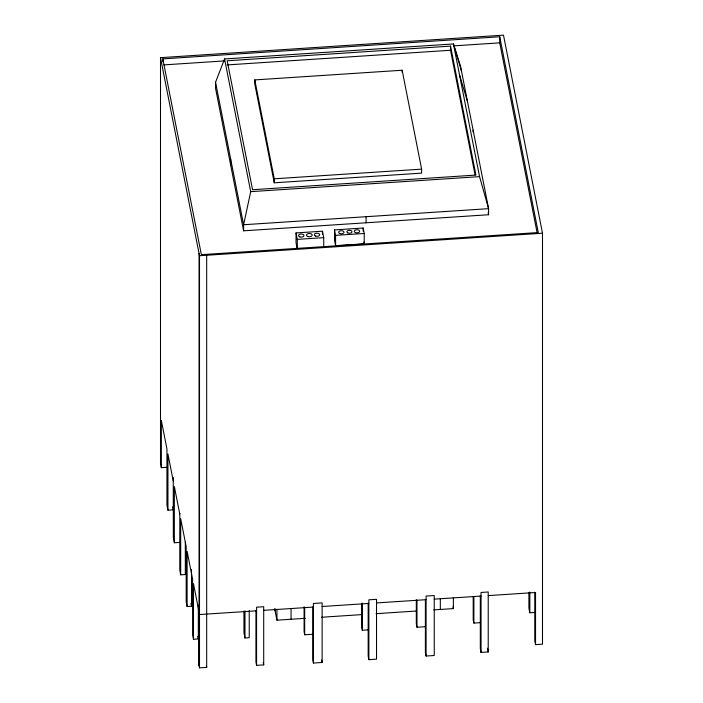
<?xml version="1.0" encoding="UTF-8"?>
<svg xmlns="http://www.w3.org/2000/svg" width="703" height="703" viewBox="0 0 703 703"><rect width="100%" height="100%" fill="white"/><g stroke="black" fill="none" stroke-linecap="round" stroke-linejoin="round"><path stroke-width="1.05" d="M224.485 61.126L224.573 58.955L453.426 43.938L460.527 66.179L488.585 208.668L488.585 214.74L243.607 230.821L215.549 88.332L215.549 82.26L224.573 58.955L250.707 191.655L243.607 224.74L243.607 230.821M166.514 467.328L161.339 467.671L160.504 463.444L160.504 57.664L503.497 35.15L542.496 233.22L542.496 644.176L535.537 644.633L534.763 640.732L534.763 592.216M162.815 58.885L499.728 36.767L538.278 232.552L201.366 254.671L162.815 58.885L162.815 61.917M163.913 64.887L224.072 60.941M453.786 45.862L499.728 42.848L537.224 233.255M450.526 46.117L227.183 60.783L252.57 189.731L475.922 175.073L450.526 46.117L450.526 50.256L475.07 174.906M227.183 64.913L450.526 50.256M254.776 79.914L402.151 70.238L421.624 169.133L421.624 173.14L274.249 182.806L254.776 83.921L254.776 79.914L274.249 178.799L274.249 182.806M274.249 178.799L421.624 169.133M250.707 191.655L479.56 176.638L488.585 208.668L243.607 224.74L215.549 82.26M334.523 229.907L363.152 228.027L364.224 233.484L364.224 243.818L335.595 245.699L334.523 240.25L334.523 229.907L335.595 235.356L335.595 245.699M297.097 248.256L296.042 242.886L296.042 232.93L322.466 231.199L323.731 237.64L323.731 247.597M335.595 235.356L364.224 233.484M296.042 232.93L297.307 239.38L323.731 237.64M160.504 57.664L199.503 255.734L542.496 233.22M161.339 467.671L161.339 420.447L166.936 448.901L166.936 505.123L167.938 510.176L173.263 509.824L172.666 506.793M173.263 477.381L173.325 537.54L174.353 542.76L179.801 542.4M179.801 513.208L179.775 570.195L180.689 574.826L185.32 574.518L185.32 542.154M180.689 574.826L180.689 518.726L186.181 546.6L186.181 601.794L187.112 606.531L191.515 606.25L191.515 569.448M199.503 614.554L256.586 610.81M263.704 610.345L313.415 607.076M322.123 606.504L368.864 603.438M376.527 602.937L426.088 599.685M434.243 599.149L481.054 596.074M488.225 595.608L535.537 592.497L535.537 644.633M274.706 608.807L276.947 620.178L305.225 618.324M321.561 617.252L361.878 614.607M376.043 613.675L416.352 611.03M433.786 609.888L453.373 608.605L453.373 597.655M528.902 592.77L528.902 608.095L529.825 612.779L535.211 612.427M187.112 606.531L187.112 551.345L192.631 579.377L192.631 634.958L193.483 639.291L198.325 638.965L198.325 605.186M243.95 611.083L243.95 632.7L244.987 637.972L249.231 637.691L249.231 610.67M361.729 603.359L361.729 627.243L362.317 630.24L368.767 629.818M473.207 596.882L473.207 619.73L473.875 623.095L480.237 622.673M416.308 599.861L416.308 623.798L416.984 627.252L425.587 626.689M304.091 606.707L304.091 631.786L304.68 634.783L313.353 634.22M193.483 639.291L193.483 583.71L198.773 610.573L198.773 664.124L199.503 667.85L206.682 667.375L206.682 255.259M256.586 665.354L263.704 664.889L263.704 606.724L256.586 607.19L256.586 665.354L255.936 662.077L255.936 610.81M313.415 663.043L322.123 662.472L322.123 602.884L313.415 603.464L313.415 663.043L312.756 659.695L312.756 607.023M368.864 659.669L376.527 659.159L376.527 599.316L368.864 599.817L368.864 659.669L368.17 656.136L368.17 603.156M426.088 656.04L434.243 655.504L434.243 595.529L426.088 596.065L426.088 656.04L425.385 652.472L425.385 599.369M481.054 652.428L488.225 651.962L488.225 591.988L481.054 592.453L481.054 652.428L480.316 648.684L480.316 595.582M461.493 71.073L453.426 43.938L479.56 176.638M459.454 74.562L467.521 101.698M488.163 212.587L488.585 214.74M487.487 648.21L488.225 651.962M452.987 606.671L453.373 608.605M363.864 242.008L364.224 243.818M321.623 659.959L322.123 662.472M263.221 662.428L263.704 664.889M173.325 481.309L167.938 453.945L167.938 510.176M179.775 514.095L174.353 486.538L174.353 542.76M206.313 665.521L206.682 667.375M197.815 636.373L198.325 638.965M190.952 603.402L191.515 606.25M529.825 591.988L529.825 612.779M499.728 36.767L499.728 42.848M473.875 596.979L473.875 623.095M473.11 130.099L473.11 132.129M460.527 66.179L460.527 68.2M440.324 598.745L440.324 609.457M416.984 600.054L416.984 627.252M402.151 70.238L402.151 72.242M366.096 216.709L366.096 222.781M363.152 228.027L363.152 231.129M362.317 603.095L362.317 630.24M322.466 231.199L322.466 234.178M304.68 607.524L304.68 634.783M297.307 239.38L297.307 248.335M291.06 608.543L291.06 619.255M276.947 609.237L276.947 620.178M275.128 608.824L275.128 610.933M244.987 610.942L244.987 637.972M230.619 158.781L230.619 164.862M199.503 255.734L199.503 667.85M199.072 253.528L199.072 665.644M307.888 236.533A2.847 1.643 0 0 0 312.194 235.145A2.847 1.643 0 0 0 307.949 233.686A2.847 1.643 0 0 0 307.888 236.533M315.656 236.094A2.689 1.555 0 0 0 319.689 234.749A2.689 1.555 0 0 0 315.656 233.405A2.689 1.555 0 0 0 315.656 236.094M299.909 236.929A2.689 1.555 0 0 0 303.942 235.575A2.689 1.555 0 0 0 299.909 234.231A2.689 1.555 0 0 0 299.909 236.929M347.792 232.904A2.531 1.459 0 0 0 351.922 232.043A2.531 1.459 0 0 0 348.565 230.408A2.531 1.459 0 0 0 347.792 232.904M355.613 232.64A2.689 1.555 0 0 0 359.655 231.296A2.689 1.555 0 0 0 355.613 229.951A2.689 1.555 0 0 0 355.613 232.64M339.988 233.607A2.689 1.555 0 0 0 344.022 232.262A2.689 1.555 0 0 0 339.988 230.918A2.689 1.555 0 0 0 339.988 233.607"/></g></svg>
